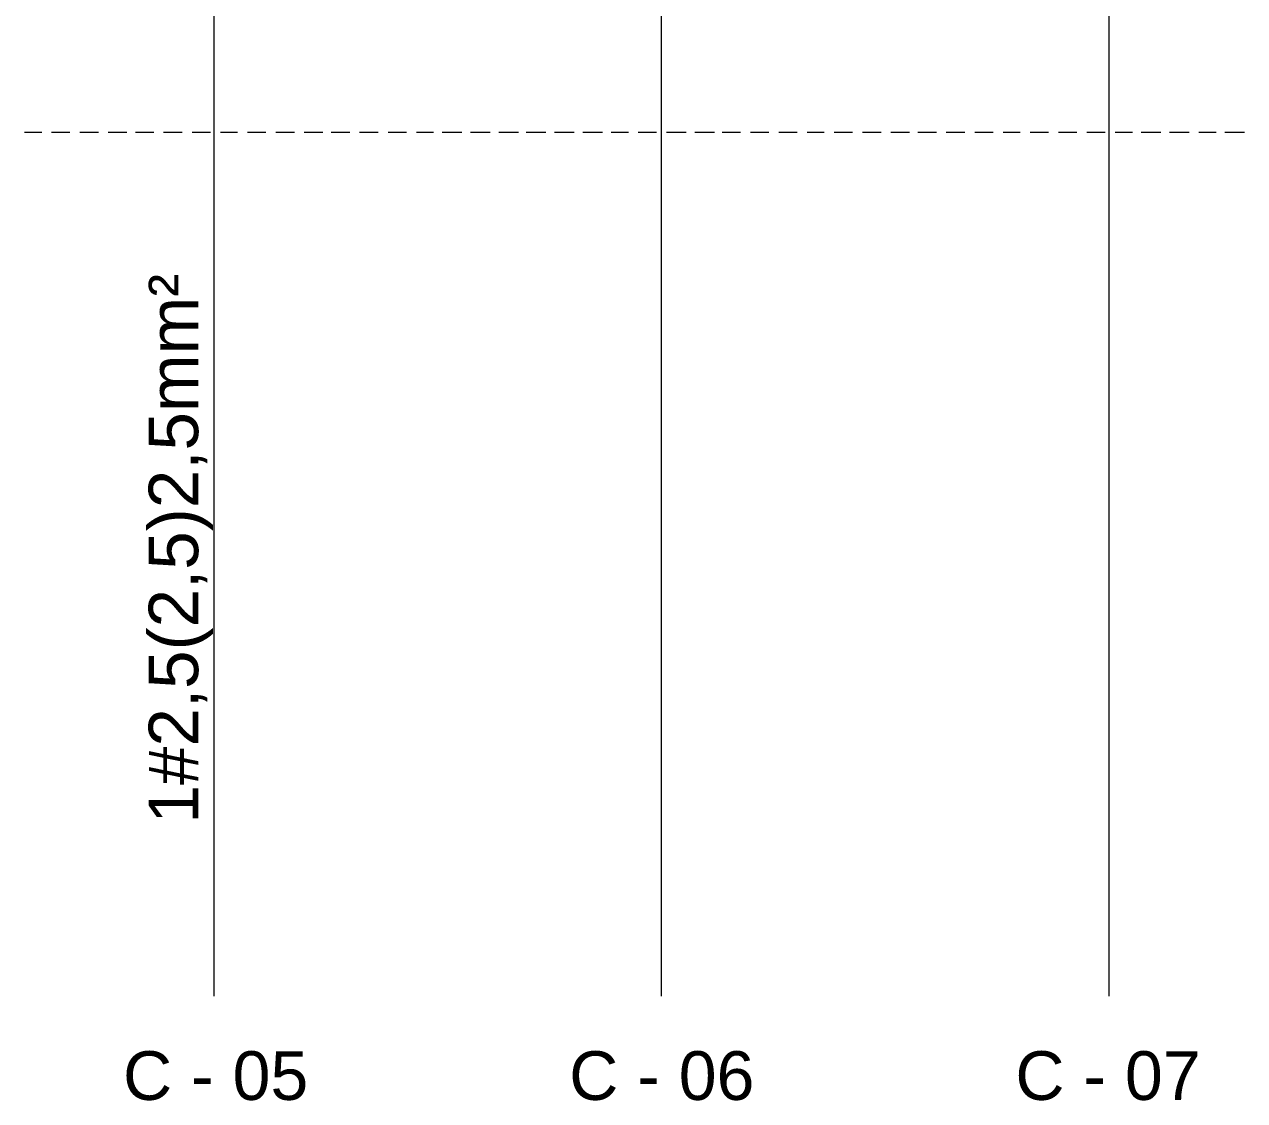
# Model space of a CAD drawing. Header units: millimetres. Extents: x 53 to 176, y -29 to 32.
# Drawn here: x 141.761 to 144.527, y 9.897 to 12.336 of the extents above; entities that cross this region are included whole.
import ezdxf

# ---------------------------------------------------------------- set-up
doc = ezdxf.new("R2010")
doc.units = ezdxf.units.MM
doc.layers.add('13 - Diagrama unifilar', color=7, linetype='Continuous', lineweight=30)
doc.styles.add('Arial0', font='arial.ttf', dxfattribs={"height": 3.14658})

msp = doc.modelspace()

# ---------------------------------------------------------------- linework, layer by layer
at = {"layer": '13 - Diagrama unifilar', "color": 7, "linetype": 'Continuous', "lineweight": 9, "true_color": 0x000007}
for points in [[(142.1915, 10.1343), (142.1915, 12.4837), (142.1915, 12.4837)], [(143.2055, 10.1343), (143.2055, 12.4837), (143.2055, 12.4837)], [(144.2196, 10.1343), (144.2196, 12.4837), (144.2196, 12.4837)]]:
    msp.add_lwpolyline(points, dxfattribs=at)
at = {"layer": '13 - Diagrama unifilar', "color": 6, "linetype": 'Continuous', "lineweight": 9, "true_color": 0x000006}
for points in [[(141.7613, 12.0926), (141.8004, 12.0926), (141.8004, 12.0926)], [(141.8227, 12.0926), (141.8646, 12.0926), (141.8646, 12.0926)], [(141.887, 12.0926), (141.9289, 12.0926), (141.9289, 12.0926)], [(141.9512, 12.0926), (141.9931, 12.0926), (141.9931, 12.0926)], [(142.0127, 12.0926), (142.0546, 12.0926), (142.0546, 12.0926)], [(142.0769, 12.0926), (142.1188, 12.0926), (142.1188, 12.0926)], [(142.1412, 12.0926), (142.1831, 12.0926), (142.1831, 12.0926)], [(142.2054, 12.0926), (142.2446, 12.0926), (142.2446, 12.0926)], [(142.2669, 12.0926), (142.3088, 12.0926), (142.3088, 12.0926)], [(142.3312, 12.0926), (142.3731, 12.0926), (142.3731, 12.0926)], [(142.3954, 12.0926), (142.4373, 12.0926), (142.4373, 12.0926)], [(142.4569, 12.0926), (142.4988, 12.0926), (142.4988, 12.0926)], [(142.5211, 12.0926), (142.563, 12.0926), (142.563, 12.0926)], [(142.5854, 12.0926), (142.6273, 12.0926), (142.6273, 12.0926)], [(142.6496, 12.0926), (142.6887, 12.0926), (142.6887, 12.0926)], [(142.7083, 12.0926), (142.753, 12.0926), (142.753, 12.0926)], [(142.7725, 12.0926), (142.8172, 12.0926), (142.8172, 12.0926)], [(142.8368, 12.0926), (142.8815, 12.0926), (142.8815, 12.0926)], [(142.8982, 12.0926), (142.9429, 12.0926), (142.9429, 12.0926)], [(142.9625, 12.0926), (143.0072, 12.0926), (143.0072, 12.0926)], [(143.0267, 12.0926), (143.0714, 12.0926), (143.0714, 12.0926)], [(143.091, 12.0926), (143.1301, 12.0926), (143.1301, 12.0926)], [(143.1524, 12.0926), (143.1943, 12.0926), (143.1943, 12.0926)], [(143.2167, 12.0926), (143.2614, 12.0926), (143.2614, 12.0926)], [(143.2809, 12.0926), (143.3256, 12.0926), (143.3256, 12.0926)], [(143.3424, 12.0926), (143.3843, 12.0926), (143.3843, 12.0926)], [(143.4067, 12.0926), (143.4486, 12.0926), (143.4486, 12.0926)], [(143.4709, 12.0926), (143.5128, 12.0926), (143.5128, 12.0926)], [(143.5352, 12.0926), (143.5743, 12.0926), (143.5743, 12.0926)], [(143.5966, 12.0926), (143.6385, 12.0926), (143.6385, 12.0926)], [(143.6609, 12.0926), (143.7028, 12.0926), (143.7028, 12.0926)], [(143.7251, 12.0926), (143.767, 12.0926), (143.767, 12.0926)], [(143.7866, 12.0926), (143.8285, 12.0926), (143.8285, 12.0926)], [(143.8508, 12.0926), (143.8927, 12.0926), (143.8927, 12.0926)], [(143.9151, 12.0926), (143.957, 12.0926), (143.957, 12.0926)], [(143.9793, 12.0926), (144.0184, 12.0926), (144.0184, 12.0926)], [(144.0408, 12.0926), (144.0827, 12.0926), (144.0827, 12.0926)], [(144.105, 12.0926), (144.1469, 12.0926), (144.1469, 12.0926)], [(144.1693, 12.0926), (144.2112, 12.0926), (144.2112, 12.0926)], [(144.2335, 12.0926), (144.2726, 12.0926), (144.2726, 12.0926)], [(144.2922, 12.0926), (144.3369, 12.0926), (144.3369, 12.0926)], [(144.3565, 12.0926), (144.4011, 12.0926), (144.4011, 12.0926)], [(144.4235, 12.0926), (144.4626, 12.0926), (144.4626, 12.0926)], [(144.4822, 12.0926), (144.5269, 12.0926), (144.5269, 12.0926)]]:
    msp.add_lwpolyline(points, dxfattribs=at)

# ---------------------------------------------------------------- texts
at = {"layer": '13 - Diagrama unifilar', "color": 7, "true_color": 0x000007, "style": 'Arial0'}
msp.add_text('1#2,5(2,5)2,5mm²', height=0.112221, rotation=90, dxfattribs=at).set_placement((142.1552, 10.5254))
for s, p in [('C - 05', (141.9848, 9.899)), ('C - 06', (142.996, 9.899)), ('C - 07', (144.0073, 9.899))]:
    msp.add_text(s, height=0.11038, dxfattribs=at).set_placement(p)

doc.saveas('drawing.dxf')
